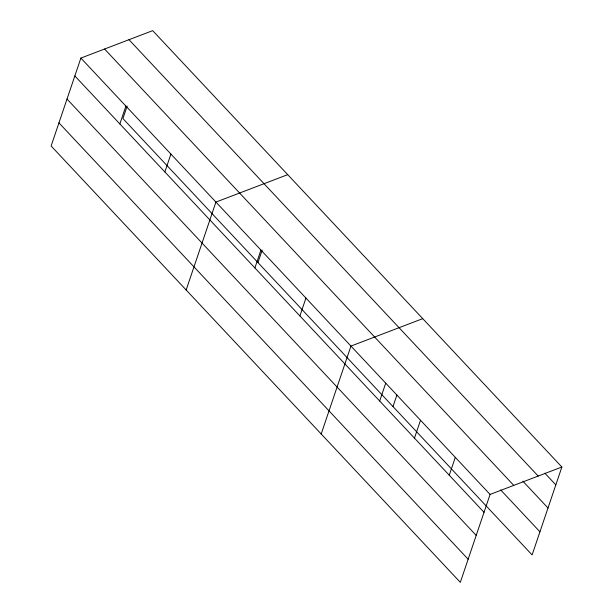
<?xml version="1.0" encoding="UTF-8"?>
<svg xmlns="http://www.w3.org/2000/svg" width="613" height="613" viewBox="0 0 613 613"><rect width="100%" height="100%" fill="white"/><g stroke="black" fill="none" stroke-linecap="round" stroke-linejoin="round"><path stroke-width="0.92" d="M80.885 58.074L51.124 145.986L460.317 582.35L490.078 494.438L561.876 467.014L152.683 30.65L80.885 58.074L490.078 494.438M119.849 123.933L125.895 106.072M127.136 106.118L122.922 118.562L532.115 554.926L561.876 467.014M164.859 171.939L170.904 154.07M186.16 289.987L215.914 202.075L287.712 174.651M254.885 267.935L260.931 250.073M257.958 262.563L262.172 250.119M299.895 315.933L305.941 298.071M321.197 433.989L350.95 346.069L422.748 318.653M379.685 401.025L385.73 383.163M392.994 406.565L396.902 395.01M414.465 438.119L420.51 420.25M449.245 475.205L455.298 457.344M544.88 473.198L555.83 484.875M128.991 39.699L538.183 476.063M522.881 481.205L547.999 507.993M104.578 49.025L513.771 485.389M500.652 489.91L539.938 531.808M74.84 75.935L484.032 512.299M67.016 99.053L476.201 535.417M58.948 122.868L468.14 559.232"/></g></svg>
